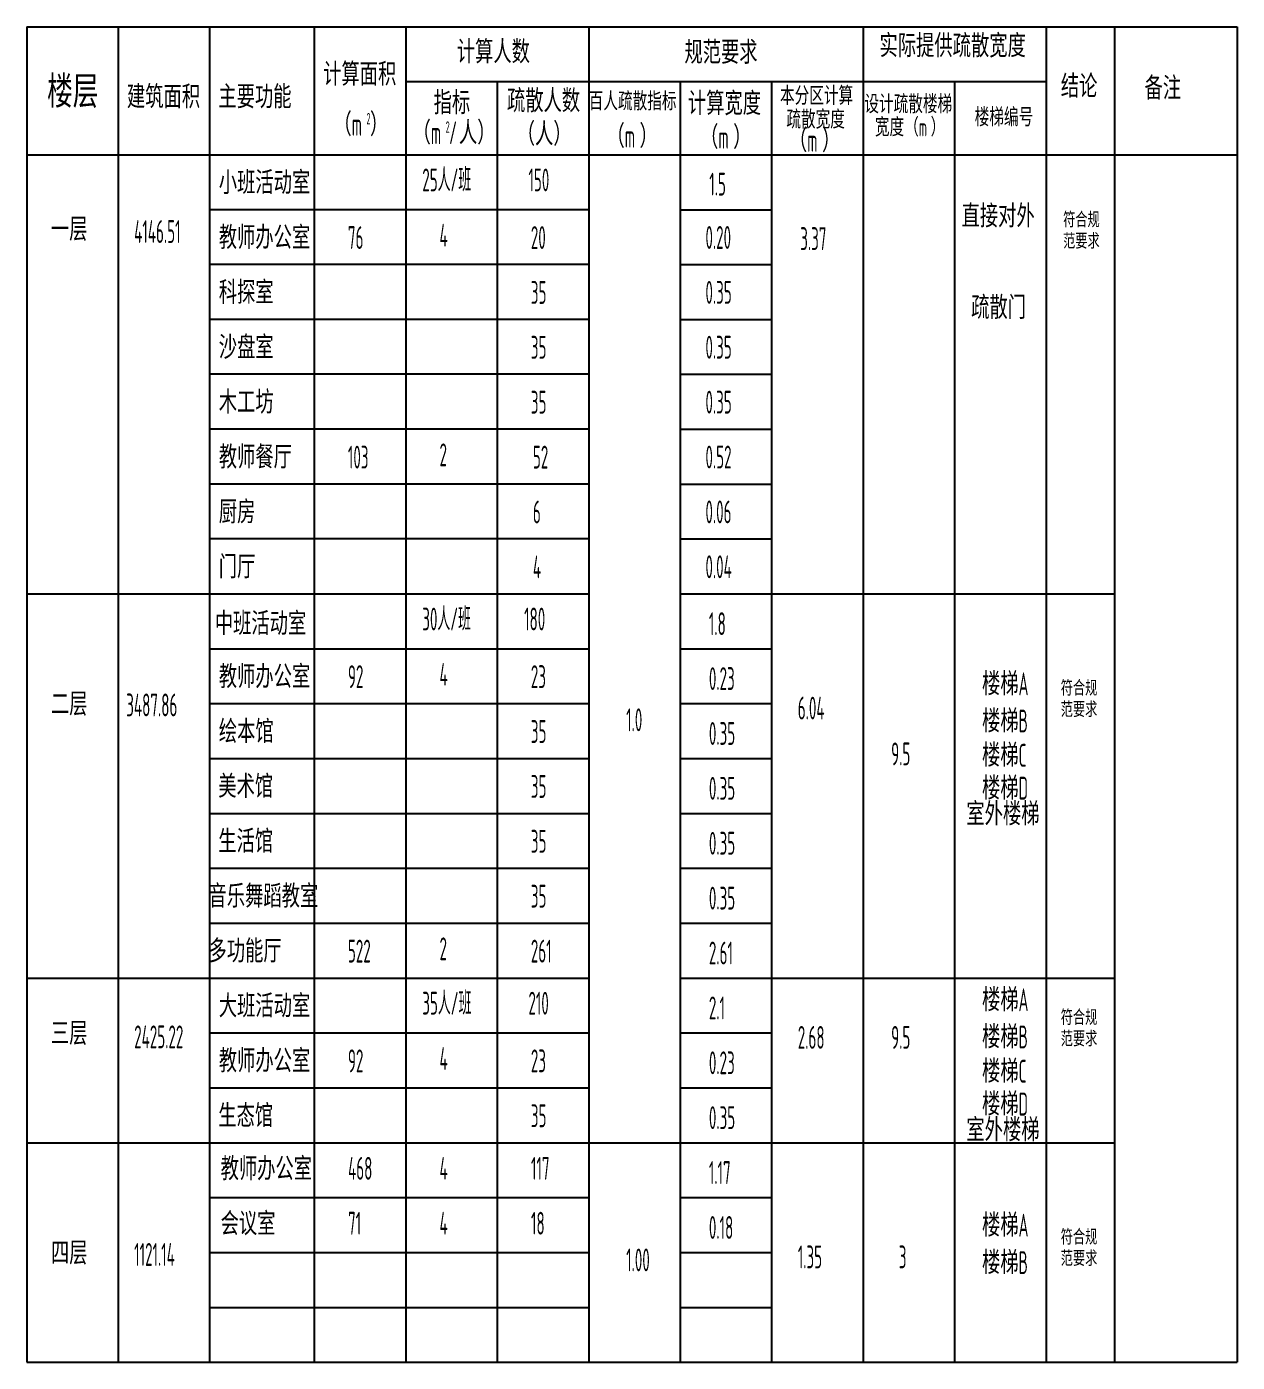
# Model space of a CAD drawing. Header units: millimetres. Extents: x -1048436 to -185795, y -983427 to 400387.
# Drawn here: x -225502 to -185795, y -199665 to -155865 of the extents above; entities that cross this region are included whole.
import ezdxf

# ---------------------------------------------------------------- set-up
doc = ezdxf.new("R2010")
doc.units = ezdxf.units.MM
doc.header["$LTSCALE"] = 500
doc.layers.add('初中防火分区示意图及消防分析图-$0$建-文字', color=254, linetype='Continuous')
doc.styles.add('初中防火分区示意图及消防分析图-$0$HZTXT-NEW', font='HZS', dxfattribs={"width": 0.8, "bigfont": 'HZTXT'})

msp = doc.modelspace()

# ---------------------------------------------------------------- linework, layer by layer
at = {"layer": '初中防火分区示意图及消防分析图-$0$建-文字', "color": 7}
for p, q in [((-225501.9, -155865.4), (-185794.7, -155865.4)), ((-225501.9, -155865.4), (-225501.9, -199665.4)), ((-222501.9, -155865.4), (-222501.9, -199665.4)), ((-219501.9, -155865.4), (-219501.9, -199665.4)), ((-216068.4, -155865.4), (-216068.4, -174465.4)), ((-213068.4, -155865.4), (-213068.4, -174465.4)), ((-207068.4, -155865.4), (-207068.4, -199665.4)), ((-198068.4, -155865.4), (-198068.4, -199665.4)), ((-192068.4, -155865.4), (-192068.4, -199665.4)), ((-189818.4, -155865.4), (-189818.4, -199665.4)), ((-185794.7, -155865.4), (-185794.7, -199665.4)), ((-213068.4, -157665.4), (-198068.4, -157665.4)), ((-210068.4, -157665.4), (-210068.4, -174465.4)), ((-204068.4, -157665.4), (-204068.4, -199665.4)), ((-201068.4, -157665.4), (-201068.4, -199665.4)), ((-198068.4, -157665.4), (-192068.4, -157665.4)), ((-195068.4, -157665.4), (-195068.4, -199665.4)), ((-225501.9, -160065.4), (-185794.7, -160065.4)), ((-207068.4, -161865.4), (-219501.9, -161865.4)), ((-204068.4, -161865.4), (-201068.4, -161865.4)), ((-207068.4, -163665.4), (-219501.9, -163665.4)), ((-204068.4, -163665.4), (-201068.4, -163665.4)), ((-207068.4, -165465.4), (-219501.9, -165465.4)), ((-204068.4, -165465.4), (-201068.4, -165465.4)), ((-207068.4, -167265.4), (-219501.9, -167265.4)), ((-204068.4, -167265.4), (-201068.4, -167265.4)), ((-207068.4, -169065.4), (-219501.9, -169065.4)), ((-204068.4, -169065.4), (-201068.4, -169065.4)), ((-207068.4, -170865.4), (-219501.9, -170865.4)), ((-204068.4, -170865.4), (-201068.4, -170865.4)), ((-207068.4, -172665.4), (-219501.9, -172665.4)), ((-204068.4, -172665.4), (-201068.4, -172665.4)), ((-225501.9, -174465.4), (-207068.4, -174465.4)), ((-216068.4, -174465.4), (-216068.4, -199665.4)), ((-213068.4, -174465.4), (-213068.4, -199665.4)), ((-210068.4, -174465.4), (-210068.4, -199665.4)), ((-204068.4, -174465.4), (-189818.4, -174465.4)), ((-219501.9, -176265.4), (-207068.4, -176265.4)), ((-204068.4, -176265.4), (-201068.4, -176265.4)), ((-219501.9, -178065.4), (-207068.4, -178065.4)), ((-204068.4, -178065.4), (-201068.4, -178065.4)), ((-219501.9, -179865.4), (-207068.4, -179865.4)), ((-204068.4, -179865.4), (-201068.4, -179865.4)), ((-219501.9, -181665.4), (-207068.4, -181665.4)), ((-204068.4, -181665.4), (-201068.4, -181665.4)), ((-219501.9, -183465.4), (-207068.4, -183465.4)), ((-204068.4, -183465.4), (-201068.4, -183465.4)), ((-219501.9, -185265.4), (-207068.4, -185265.4)), ((-204068.4, -185265.4), (-201068.4, -185265.4)), ((-225501.9, -187065.4), (-207068.4, -187065.4)), ((-204068.4, -187065.4), (-189818.4, -187065.4)), ((-219501.9, -188865.4), (-207068.4, -188865.4)), ((-204068.4, -188865.4), (-201068.4, -188865.4)), ((-219501.9, -190665.4), (-207068.4, -190665.4)), ((-204068.4, -190665.4), (-201068.4, -190665.4)), ((-225501.9, -192465.4), (-189818.4, -192465.4)), ((-219501.9, -194265.4), (-207068.4, -194265.4)), ((-204068.4, -194265.4), (-201068.4, -194265.4)), ((-219501.9, -196065.4), (-207068.4, -196065.4)), ((-204068.4, -196065.4), (-201068.4, -196065.4)), ((-219501.9, -197865.4), (-207068.4, -197865.4)), ((-204068.4, -197865.4), (-201068.4, -197865.4)), ((-225501.9, -199665.4), (-185794.7, -199665.4))]:
    msp.add_line(p, q, dxfattribs=at)

# ---------------------------------------------------------------- texts
at = {"layer": '初中防火分区示意图及消防分析图-$0$建-文字', "color": 7, "style": '初中防火分区示意图及消防分析图-$0$HZTXT-NEW'}
for s, height, width, p in [('计算人数', 750, 0.8, (-211395.6, -157065.5)), ('规范要求', 750, 0.8, (-203929.1, -157082.9)), ('实际提供疏散宽度', 750, 0.8, (-197530.7, -156866.7)), ('计算面积', 750, 0.8, (-215779.6, -157800.4)), ('楼层', 1050, 0.8, (-224833.1, -158523.8)), ('结论', 750, 0.8, (-191583.5, -158193.9)), ('备注', 750, 0.8, (-188837.1, -158257.6)), ('建筑面积', 750, 0.8, (-222215.1, -158541.4)), ('主要功能', 750, 0.8, (-219215.1, -158541.4)), ('指标', 750, 0.8, (-212155, -158737.9)), ('疏散人数', 750, 0.8, (-209749.5, -158671.8)), ('百人疏散指标', 600, 0.8, (-207068.4, -158611)), ('计算宽度', 750, 0.8, (-203815.6, -158758)), ('本分区计算', 600, 0.8, (-200793.7, -158430.1)), ('设计疏散楼梯', 600, 0.8, (-198026.6, -158705.4)), ('疏散宽度', 600, 0.8, (-200585.3, -159206.5)), ('楼梯编号', 600, 0.8, (-194408.4, -159133.4)), ('（', 750, 0.8, (-215441.1, -159443.5)), ('m', 750, 0.56, (-214841.1, -159443.5)), ('2', 375, 0.56, (-214356.4, -159068.5)), ('）', 750, 0.8, (-214243.4, -159443.5)), ('（', 750, 0.8, (-212845.1, -159719.1)), ('2', 375, 0.56, (-211760.5, -159344.1)), ('/', 750, 0.56, (-211647.4, -159719.1)), ('人）', 750, 0.8, (-211324.4, -159719.1)), ('（人）', 750, 0.8, (-209428.4, -159760.5)), ('（', 750, 0.8, (-206485.5, -159830.1)), ('）', 750, 0.8, (-205400.8, -159830.1)), ('宽度（', 600, 0.8, (-197681.4, -159460.3)), ('）', 600, 0.8, (-195853.7, -159460.3)), ('m', 750, 0.56, (-212245.1, -159719.1)), ('m', 750, 0.56, (-205885.5, -159830.1)), ('（', 750, 0.8, (-203415, -159864.6)), ('m', 750, 0.56, (-202815, -159864.6)), ('）', 750, 0.8, (-202330.4, -159864.6)), ('（', 750, 0.8, (-200501.1, -159968.3)), ('）', 750, 0.8, (-199416.5, -159968.3)), ('m', 600, 0.56, (-196241.4, -159460.3)), ('m', 750, 0.56, (-199901.1, -159968.3)), ('小班活动室', 750, 0.8, (-219201.9, -161355.4)), ('25人/班', 750, 0.56, (-212527, -161265.4)), ('150', 750, 0.56, (-209045.9, -161265.4)), ('1.5', 750, 0.56, (-203113.1, -161403.5)), ('直接对外', 750, 0.8, (-194838.1, -162449.1)), ('符合规', 500, 0.8, (-191507.9, -162447.6)), ('一层', 750, 0.8, (-224708, -162885.1)), ('4146.51', 750, 0.56, (-221976.9, -162959.2)), ('教师办公室', 750, 0.8, (-219201.9, -163155.4)), ('76', 750, 0.56, (-214966.2, -163155.4)), ('4', 750, 0.56, (-211961.4, -163080.5)), ('20', 750, 0.56, (-208966.2, -163155.4)), ('0.20', 750, 0.56, (-203239.4, -163152.2)), ('3.37', 750, 0.56, (-200130.2, -163191.5)), ('范要求', 500, 0.8, (-191507.9, -163147.6)), ('科探室', 750, 0.8, (-219201.9, -164955.4)), ('35', 750, 0.56, (-208966.2, -164955.4)), ('0.35', 750, 0.56, (-203239.4, -164952.2)), ('疏散门', 750, 0.8, (-194524, -165449.3)), ('沙盘室 ', 750, 0.8, (-219201.9, -166755.4)), ('0.35', 750, 0.56, (-203239.4, -166752.2)), ('35', 750, 0.56, (-208966.2, -166755.4)), ('木工坊', 750, 0.8, (-219201.9, -168555.4)), ('35', 750, 0.56, (-208966.2, -168555.4)), ('0.35', 750, 0.56, (-203239.4, -168552.2)), ('教师餐厅', 750, 0.8, (-219201.9, -170355.4)), ('103', 750, 0.56, (-214966.2, -170355.4)), ('2', 750, 0.56, (-211961.4, -170280.5)), ('52', 750, 0.56, (-208898.6, -170355.4)), ('0.52', 750, 0.56, (-203239.4, -170352.2)), ('厨房', 750, 0.8, (-219201.9, -172155.4)), ('6', 750, 0.56, (-208898.6, -172155.4)), ('0.06', 750, 0.56, (-203239.4, -172152.2)), ('门厅', 750, 0.8, (-219201.9, -173955.4)), ('4', 750, 0.56, (-208898.6, -173955.4)), ('0.04', 750, 0.56, (-203239.4, -173952.2)), ('中班活动室', 750, 0.8, (-219333.6, -175815.4)), ('30人/班', 750, 0.56, (-212527, -175665.4)), ('180', 750, 0.56, (-209188.3, -175665.4)), ('1.8', 750, 0.56, (-203126, -175818.9)), ('教师办公室', 750, 0.8, (-219201.9, -177555.4)), ('92', 750, 0.56, (-214966.2, -177555.4)), ('4', 750, 0.56, (-211961.4, -177480.5)), ('23', 750, 0.56, (-208966.2, -177555.4)), ('0.23', 750, 0.56, (-203126, -177618.9)), ('楼梯', 750, 0.8, (-194168.4, -177791.8)), ('A', 750, 0.56, (-192968.4, -177791.8)), ('符合规', 500, 0.8, (-191587, -177807.6)), ('二层', 750, 0.8, (-224708, -178458.4)), ('3487.86 ', 750, 0.56, (-222236.9, -178483.5)), ('1.0', 750, 0.56, (-205839.8, -178970.6)), ('6.04', 750, 0.56, (-200210.5, -178585.4)), ('楼梯', 750, 0.8, (-194168.4, -179010)), ('B', 750, 0.56, (-192968.4, -179010)), ('范要求', 500, 0.8, (-191587, -178507.6)), ('绘本馆', 750, 0.8, (-219201.9, -179355.4)), ('35', 750, 0.56, (-208966.2, -179355.4)), ('0.35', 750, 0.56, (-203126, -179418.9)), ('9.5', 750, 0.56, (-197148.8, -180087.4)), ('楼梯', 750, 0.8, (-194168.4, -180134.2)), ('C', 750, 0.56, (-192968.4, -180134.2)), ('美术馆', 750, 0.8, (-219218, -181155.4)), ('35', 750, 0.56, (-208966.2, -181155.4)), ('楼梯', 750, 0.8, (-194168.4, -181210.9)), ('0.35', 750, 0.56, (-203126, -181218.9)), ('D', 750, 0.56, (-192968.4, -181210.9)), ('室外楼梯', 750, 0.8, (-194682.1, -182058.3)), ('生活馆', 750, 0.8, (-219218, -182955.4)), ('35', 750, 0.56, (-208966.2, -182955.4)), ('0.35', 750, 0.56, (-203126, -183018.9)), ('音乐舞蹈教室 ', 750, 0.8, (-219539, -184755.4)), ('35', 750, 0.56, (-208966.2, -184755.4)), ('0.35', 750, 0.56, (-203126, -184818.9)), ('多功能厅', 750, 0.8, (-219539, -186555.4)), ('522', 750, 0.56, (-214966.2, -186555.4)), ('2', 750, 0.56, (-211961.4, -186480.5)), ('261', 750, 0.56, (-208966.2, -186555.4)), ('2.61', 750, 0.56, (-203126, -186618.9)), ('35人/班', 750, 0.56, (-212527, -188265.4)), ('楼梯', 750, 0.8, (-194168.4, -188152.9)), ('A', 750, 0.56, (-192968.4, -188152.9)), ('大班活动室', 750, 0.8, (-219201.9, -188355.4)), ('210', 750, 0.56, (-209045.9, -188265.4)), ('2.1', 750, 0.56, (-203126, -188418.9)), ('符合规', 500, 0.8, (-191587, -188607.6)), ('三层', 750, 0.8, (-224708, -189258.4)), ('2425.22', 750, 0.56, (-221976.9, -189368.1)), ('2.68', 750, 0.56, (-200210.5, -189385.4)), ('9.5', 750, 0.56, (-197148.8, -189385.4)), ('楼梯', 750, 0.8, (-194168.4, -189371.1)), ('B', 750, 0.56, (-192968.4, -189371.1)), ('范要求', 500, 0.8, (-191587, -189307.6)), ('教师办公室', 750, 0.8, (-219201.9, -190155.4)), ('92', 750, 0.56, (-214966.2, -190155.4)), ('4', 750, 0.56, (-211961.4, -190080.5)), ('23', 750, 0.56, (-208966.2, -190155.4)), ('0.23', 750, 0.56, (-203126, -190218.9)), ('楼梯', 750, 0.8, (-194168.4, -190495.3)), ('C', 750, 0.56, (-192968.4, -190495.3)), ('楼梯', 750, 0.8, (-194168.4, -191572)), ('D', 750, 0.56, (-192968.4, -191572)), ('生态馆', 750, 0.8, (-219218, -191955.4)), ('35', 750, 0.56, (-208966.2, -191955.4)), ('0.35', 750, 0.56, (-203126, -192018.9)), ('室外楼梯', 750, 0.8, (-194682.1, -192419.4)), ('教师办公室', 750, 0.8, (-219142.4, -193695.4)), ('468', 750, 0.56, (-214961.4, -193680.5)), ('4', 750, 0.56, (-211961.4, -193680.5)), ('117', 750, 0.56, (-208961.4, -193680.5)), ('1.17', 750, 0.56, (-203126, -193818.9)), ('会议室', 750, 0.8, (-219142.4, -195495.4)), ('71', 750, 0.56, (-214961.4, -195480.5)), ('4', 750, 0.56, (-211961.4, -195480.5)), ('18', 750, 0.56, (-208961.4, -195480.5)), ('0.18', 750, 0.56, (-203126, -195618.9)), ('楼梯', 750, 0.8, (-194168.4, -195545.2)), ('A', 750, 0.56, (-192968.4, -195545.2)), ('符合规', 500, 0.8, (-191587, -195807.6)), ('四层', 750, 0.8, (-224708, -196458.4)), ('1121.14', 750, 0.56, (-221976.9, -196503.6)), ('1.00', 750, 0.56, (-205839.8, -196683.4)), ('1.35', 750, 0.56, (-200210.5, -196585.4)), ('3', 750, 0.56, (-196896.7, -196585.4)), ('楼梯', 750, 0.8, (-194168.4, -196771.7)), ('B', 750, 0.56, (-192968.4, -196771.7)), ('范要求', 500, 0.8, (-191587, -196507.6))]:
    msp.add_text(s, height=height, dxfattribs=dict(at, width=width)).set_placement(p)

doc.saveas('drawing.dxf')
